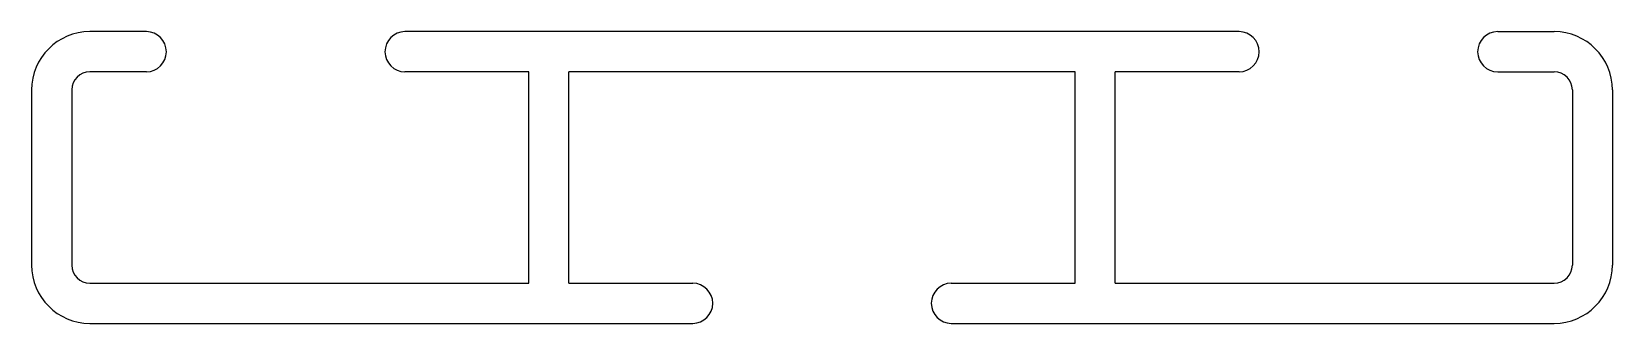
# Model space of a CAD drawing. Extents: x 1939.3 to 1982.7, y 2069.3 to 2077.3.
import ezdxf

# ---------------------------------------------------------------- set-up
doc = ezdxf.new("R2010")
doc.units = 0
doc.layers.get('0').update_dxf_attribs({"linetype": 'CONTINUOUS'})

msp = doc.modelspace()

# ---------------------------------------------------------------- linework, layer by layer
for p, q in [((1942.446, 2077.285), (1940.896, 2077.285)), ((1972.446, 2077.285), (1949.546, 2077.285)), ((1979.546, 2077.285), (1981.096, 2077.285)), ((1942.446, 2076.185), (1940.896, 2076.185)), ((1952.946, 2076.185), (1949.546, 2076.185)), ((1952.946, 2070.385), (1952.946, 2076.185)), ((1954.046, 2070.385), (1954.046, 2076.185)), ((1967.946, 2076.185), (1954.046, 2076.185)), ((1967.946, 2070.385), (1967.946, 2076.185)), ((1969.046, 2070.385), (1969.046, 2076.185)), ((1972.446, 2076.185), (1969.046, 2076.185)), ((1979.546, 2076.185), (1981.096, 2076.185)), ((1939.296, 2075.685), (1939.296, 2070.885)), ((1940.396, 2075.685), (1940.396, 2070.885)), ((1981.596, 2075.685), (1981.596, 2070.885)), ((1982.696, 2075.685), (1982.696, 2070.885)), ((1940.896, 2070.385), (1952.946, 2070.385)), ((1954.046, 2070.385), (1957.446, 2070.385)), ((1964.546, 2070.385), (1967.946, 2070.385)), ((1969.046, 2070.385), (1981.096, 2070.385)), ((1940.896, 2069.285), (1957.446, 2069.285)), ((1964.546, 2069.285), (1981.096, 2069.285))]:
    msp.add_line(p, q)
for centre, radius, start, end in [((1940.896, 2075.685), 1.6, 90, 180), ((1942.446, 2076.735), 0.55, 270, 90), ((1949.546, 2076.735), 0.55, 90, 270), ((1972.446, 2076.735), 0.55, 270, 90), ((1979.546, 2076.735), 0.55, 90, 270), ((1981.096, 2075.685), 1.6, 0, 90), ((1940.896, 2075.685), 0.5, 90, 180), ((1981.096, 2075.685), 0.5, 0, 90), ((1940.896, 2070.885), 1.6, 180, 270), ((1940.896, 2070.885), 0.5, 180, 270), ((1981.096, 2070.885), 1.6, 270, 0), ((1981.096, 2070.885), 0.5, 270, 0), ((1957.446, 2069.835), 0.55, 270, 90), ((1964.546, 2069.835), 0.55, 90, 270)]:
    msp.add_arc(centre, radius, start, end)

doc.saveas('drawing.dxf')
